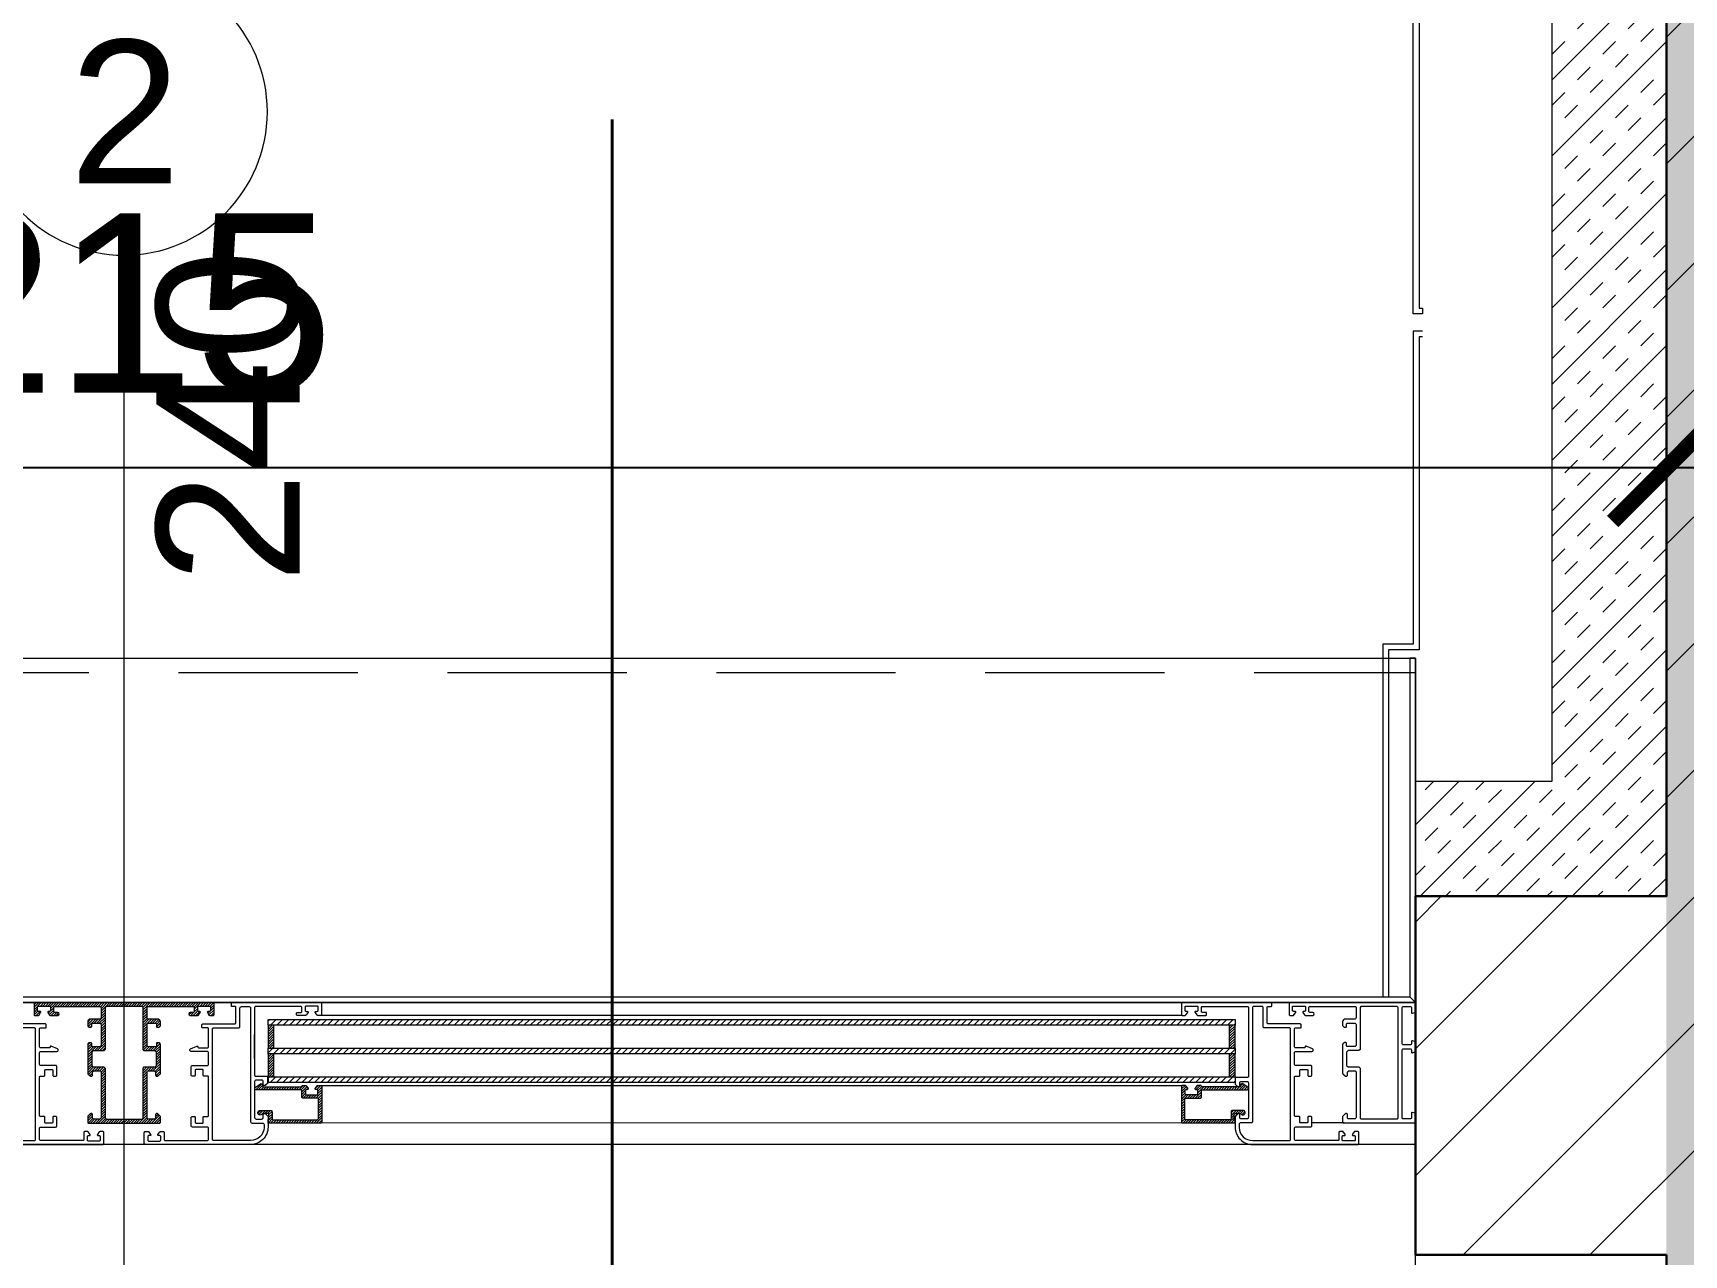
# Model space of a CAD drawing. Header units: centimetres. Extents: x 99002 to 104403, y -55119 to -48358.
# Drawn here: x 100765.4 to 100880.6, y -50162.4 to -50077.2 of the extents above; entities that cross this region are included whole.
import ezdxf

# ---------------------------------------------------------------- set-up
doc = ezdxf.new("R2010")
doc.units = ezdxf.units.CM
doc.header["$LTSCALE"] = 50
doc.header["$MEASUREMENT"] = 0
doc.linetypes.add('CACHE', pattern=[0.375, 0.25, -0.125])
doc.linetypes.add('DASHED2', pattern=[9.525, 6.35, -3.175])
doc.layers.get('0').update_dxf_attribs({"color": 8})
doc.layers.add('COTE 50ème', color=1, linetype='Continuous')
doc.layers.add('TALUS', color=2, linetype='Continuous')
doc.layers.add('HORS GEL COTE', color=7, linetype='Continuous', lineweight=13, true_color=0x00661a)
for name, color, linetype, lineweight in [('ISOLATION', 252, 'Continuous', 0), ('MACONNERIE COUPE', 7, 'Continuous', 30), ('MACONNERIE HACHURE', 253, 'Continuous', 13), ('WD_Corner', 154, 'Continuous', 5), ('WINDOWS', 21, 'Continuous', 5)]:
    doc.layers.add(name, color=color, linetype=linetype, lineweight=lineweight)
doc.styles.add('GENERATED_STYLE_1', font='arial.ttf')
doc.styles.add('RS_TXT_50', font='arial.ttf', dxfattribs={"height": 12.5})
doc.dimstyles.new('RS_50CM_LINEAIRE', dxfattribs={"dimscale": 5, "dimtxt": 12.5, "dimasz": 1.5, "dimexe": 1, "dimexo": 2.5, "dimgap": 1, "dimtad": 1, "dimdec": 1, "dimrnd": 0.5, "dimdsep": 46, "dimtxsty": 'RS_TXT_50', "dimblk1": 'ARCHTICK', "dimblk2": 'ARCHTICK', "dimsah": 1, "dimcen": 2.5, "dimdle": 1, "dimclrt": 4, "dimadec": 0, "dimazin": 2, "dimtfac": 1, "dimtdec": 1, "dimtix": 1, "dimtmove": 2, "dimatfit": 3, "dimfxl": 1, "dimtolj": 1, "dimtzin": 0, "dimarcsym": 0})
pattern_1 = [(135, (-46708.70849, -43852.52553), (-0.08838834765, -0.08838834765), [])]

# ---------------------------------------------------------------- blocks, each defined once
blk = doc.blocks.new('DRITARE POS 2')
at = {"layer": 'WINDOWS'}
h = blk.add_hatch(dxfattribs=at)
h.set_pattern_fill('ANSI31', color=140, scale=2.5, angle=450)
h.set_pattern_definition([(135, (-46708.9128, -43852.52553), (-0.2209708691, -0.2209708691), [])])
h.paths.add_polyline_path([(-8.71, -80.01), (-8.71, -12.58), (-8.31, -12.58), (-8.31, -80.01)])
h.paths.add_polyline_path([(-6.71, -80.01), (-6.71, -12.58), (-6.31, -12.58), (-6.31, -80.01)])
h.paths.add_polyline_path([(-4.71, -80.02), (-4.71, -12.58), (-4.31, -12.58), (-4.31, -80.02)])
at = {"layer": 'WINDOWS', "transparency": 33554559}
h = blk.add_hatch(dxfattribs=at)
h.set_pattern_fill('ANSI31', color=140, angle=450)
h.set_pattern_definition([(135, (-46708.90849, -43835.52553), (-0.08838834765, -0.08838834765), [])])
h.paths.add_polyline_path([(-6.71, -12.58), (-8.31, -12.58), (-8.31, -12.98), (-6.71, -12.98)])
h.paths.add_polyline_path([(-4.71, -12.58), (-6.31, -12.58), (-6.31, -12.98), (-4.71, -12.98)])
h.paths.add_polyline_path([(-6.71, -79.61), (-8.31, -79.61), (-8.31, -80.01), (-6.71, -80.01)])
h.paths.add_polyline_path([(-4.71, -79.61), (-6.31, -79.61), (-6.31, -80.01), (-4.71, -80.01)])
h = blk.add_hatch(dxfattribs=at)
h.set_pattern_fill('ANSI31', color=256, angle=450)
h.set_pattern_definition([(135, (-46708.71279, -43842.46996), (-0.08838834765, -0.08838834765), [])])
h.paths.add_polyline_path([(-1.74, -12.58), (-1.74, -12.64), (-2.09, -12.64, -0.414214), (-2.15, -12.58), (-2.15, -12.21, -0.247394), (-2.13, -12.16, 1.657435), (-2.37, -12.03), (-2.37, -12.77, 0.414214), (-2.28, -12.86), (-1.81, -12.86, -0.414214), (-1.72, -12.95), (-1.72, -16, -0.414214), (-1.81, -16.09), (-3.16, -16.09, -0.414214), (-3.22, -16.03), (-3.22, -15.03, 0.414214), (-3.31, -14.93), (-3.76, -14.93, -0.414214), (-3.82, -14.88), (-3.82, -11.74, 0.737396), (-3.99, -11.69), (-4.23, -12.04, 0.603122), (-4.15, -12.19), (-4.08, -12.19, -0.414214), (-4.02, -12.25), (-4.02, -14.93), (-4.06, -14.93, 0.414214), (-4.12, -14.99), (-4.12, -15.19, 0.250765), (-4.09, -15.24), (-3.92, -15.37, 0.599022), (-3.84, -15.33), (-3.84, -15.25, -0.414214), (-3.78, -15.19), (-3.52, -15.19, -0.414214), (-3.46, -15.25), (-3.46, -16, -0.414214), (-3.52, -16.05), (-3.78, -16.05, -0.414214), (-3.84, -16), (-3.84, -15.92, 0.599022), (-3.92, -15.88), (-4.09, -16.01, 0.250765), (-4.12, -16.05), (-4.12, -16.26, 0.414214), (-4.06, -16.31), (-1.55, -16.31, 0.414214), (-1.5, -16.26), (-1.5, -12.64), (-1.5, -12.58)])
h = blk.add_hatch(dxfattribs=at)
h.set_pattern_fill('ANSI31', color=256, angle=450)
h.set_pattern_definition(pattern_1)
h.paths.add_polyline_path([(-1.49, -76.33, 0.414214), (-1.55, -76.27), (-4.06, -76.27, 0.414214), (-4.11, -76.33), (-4.11, -76.54, 0.250765), (-4.09, -76.58), (-3.92, -76.71, 0.599022), (-3.83, -76.67), (-3.83, -76.59, -0.414214), (-3.78, -76.54), (-3.51, -76.54, -0.414214), (-3.46, -76.59), (-3.46, -77.34, -0.414214), (-3.51, -77.39), (-3.78, -77.39, -0.414214), (-3.83, -77.34), (-3.83, -77.26, 0.599022), (-3.92, -77.22), (-4.09, -77.35, 0.250765), (-4.11, -77.39), (-4.11, -77.6, 0.414214), (-4.06, -77.66), (-4.02, -77.66), (-4.02, -80.34, -0.414214), (-4.07, -80.4), (-4.15, -80.4, 0.603122), (-4.23, -80.55), (-3.98, -80.9, 0.737396), (-3.81, -80.85), (-3.81, -77.71, -0.414214), (-3.76, -77.66), (-3.31, -77.66, 0.414214), (-3.22, -77.56), (-3.22, -76.55, -0.414214), (-3.16, -76.5), (-1.81, -76.5, -0.414214), (-1.72, -76.59), (-1.72, -79.63, -0.414214), (-1.81, -79.73), (-2.28, -79.73, 0.414214), (-2.37, -79.82), (-2.37, -80.56, 1.657435), (-2.12, -80.43, -0.247394), (-2.15, -80.38), (-2.15, -80.01, -0.414214), (-2.09, -79.95), (-1.74, -79.95), (-1.74, -80.01), (-1.49, -80.01), (-1.49, -79.95)])
at = {"layer": 'WINDOWS'}
h = blk.add_hatch(dxfattribs=at)
h.set_pattern_fill('ANSI31', color=256, angle=450)
h.set_pattern_definition(pattern_1)
h.paths.add_polyline_path([(-9.61, -85.22, -0.414214), (-9.56, -85.16), (-9.26, -85.16, -0.414214), (-9.2, -85.22), (-9.2, -85.44, 1), (-9, -85.44), (-9, -84.9, 0.250765), (-9.02, -84.86), (-9.19, -84.74, 0.599022), (-9.28, -84.79), (-9.28, -84.87, -0.414214), (-9.33, -84.92), (-9.59, -84.92, -0.414214), (-9.65, -84.87), (-9.65, -84.08, -0.414214), (-9.59, -84.03), (-9.33, -84.03, -0.414214), (-9.28, -84.08), (-9.28, -84.19, 0.599022), (-9.19, -84.24), (-9.02, -84.13, 0.250765), (-9, -84.08), (-9, -83.84, 0.414214), (-9.05, -83.78), (-9.84, -83.78, 0.414214), (-9.89, -83.84), (-9.89, -90.06), (-9.89, -96.27, 0.414214), (-9.84, -96.33), (-9.05, -96.33, 0.414214), (-9, -96.27), (-9, -96.03, 0.250765), (-9.02, -95.98), (-9.19, -95.87, 0.599022), (-9.28, -95.92), (-9.28, -96.03, -0.414214), (-9.33, -96.08), (-9.59, -96.08, -0.414214), (-9.65, -96.03), (-9.65, -95.24, -0.414214), (-9.59, -95.19), (-9.33, -95.19, -0.414214), (-9.28, -95.24), (-9.28, -95.32, 0.599022), (-9.19, -95.37), (-9.02, -95.25, 0.250765), (-9, -95.21), (-9, -94.68, 1), (-9.2, -94.68), (-9.2, -94.89, -0.414214), (-9.26, -94.95), (-9.56, -94.95, -0.414214), (-9.61, -94.89), (-9.61, -91.72, -0.414214), (-9.56, -91.66), (-8.83, -91.66, -0.414214), (-8.74, -91.75), (-8.74, -92.41, 0.414214), (-8.55, -92.59), (-8.29, -92.59, 0.198912), (-8.25, -92.58), (-8.19, -92.52, 0.198912), (-8.18, -92.48), (-8.18, -92.37, 0.414214), (-8.23, -92.31), (-8.4, -92.31, -0.414214), (-8.46, -92.26), (-8.46, -91.75, -0.414214), (-8.36, -91.66), (-6.91, -91.66, -0.414214), (-6.81, -91.75), (-6.81, -92.26, -0.414214), (-6.87, -92.31), (-7.04, -92.31, 0.414214), (-7.09, -92.37), (-7.09, -92.48, 0.198912), (-7.08, -92.52), (-7.02, -92.58, 0.198912), (-6.98, -92.59), (-4.97, -92.59, 0.198912), (-4.93, -92.58), (-4.78, -92.42, 0.198912), (-4.76, -92.38), (-4.76, -92.31, 0.414214), (-4.82, -92.26), (-5, -92.26, -0.340481), (-5.13, -92.16), (-5.13, -91.75, -0.414214), (-5.04, -91.66), (-1.87, -91.66, -0.414214), (-1.77, -91.75), (-1.77, -92.16, -0.414214), (-1.87, -92.26), (-2.09, -92.26, 0.414214), (-2.15, -92.31), (-2.15, -92.38, 0.198912), (-2.13, -92.42), (-1.98, -92.58, 0.198912), (-1.94, -92.59), (-1.55, -92.59, 0.414214), (-1.49, -92.54), (-1.49, -90.06), (-1.49, -87.57, 0.414214), (-1.55, -87.52), (-1.94, -87.52, 0.198912), (-1.98, -87.53), (-2.13, -87.69, 0.198912), (-2.15, -87.73), (-2.15, -87.8, 0.414214), (-2.09, -87.85), (-1.87, -87.85, -0.414214), (-1.77, -87.95), (-1.77, -88.36, -0.414214), (-1.87, -88.45), (-5.04, -88.45, -0.414214), (-5.13, -88.36), (-5.13, -87.95, -0.340481), (-5, -87.85), (-4.82, -87.85, 0.414214), (-4.76, -87.8), (-4.76, -87.73, 0.198912), (-4.78, -87.69), (-4.93, -87.53, 0.198912), (-4.97, -87.52), (-6.98, -87.52, 0.198912), (-7.02, -87.53), (-7.08, -87.59, 0.198912), (-7.09, -87.63), (-7.09, -87.74, 0.414214), (-7.04, -87.8), (-6.87, -87.8, -0.414214), (-6.81, -87.85), (-6.81, -88.36, -0.414214), (-6.91, -88.45), (-8.36, -88.45, -0.414214), (-8.46, -88.36), (-8.46, -87.85, -0.414214), (-8.4, -87.8), (-8.23, -87.8, 0.414214), (-8.18, -87.74), (-8.18, -87.63, 0.198912), (-8.19, -87.59), (-8.25, -87.53, 0.198912), (-8.29, -87.52), (-8.55, -87.52, 0.414214), (-8.74, -87.7), (-8.74, -88.36, -0.414214), (-8.83, -88.45), (-9.56, -88.45, -0.414214), (-9.61, -88.39)])
h.paths.add_polyline_path([(-9.56, -88.73), (-6.63, -88.73), (-6.53, -88.64), (-6.53, -87.89), (-6.44, -87.8), (-5.51, -87.8), (-5.41, -87.89), (-5.41, -88.64), (-5.32, -88.73), (-1.83, -88.73), (-1.77, -88.79), (-1.77, -90.06), (-1.77, -91.32), (-1.83, -91.38), (-5.32, -91.38), (-5.41, -91.47), (-5.41, -92.22), (-5.51, -92.31), (-6.44, -92.31), (-6.53, -92.22), (-6.53, -91.47), (-6.63, -91.38), (-9.56, -91.38), (-9.61, -91.32), (-9.61, -90.06), (-9.61, -88.79)], flags=16)
at = {"layer": 'WINDOWS', "color": 165, "linetype": 'CACHE'}
blk.add_line((-32.9, -180), (-32.9, 0), dxfattribs=at)
at = {"layer": 'WINDOWS'}
for p, q in [((-1.5, -4.97), (-1.5, -7.22)), ((-9.9, -8.75), (-9.9, -10.08)), ((-0.01, -11.48), (0, -81.19)), ((-9.89, -16.28), (-9.89, -76.34)), ((-9, -16.26), (-9, -76.34)), ((-4.11, -76.33), (-4.12, -16.26)), ((-1.5, -16.26), (-1.49, -76.33)), ((-5.98, -80.95), (-7.66, -80.95))]:
    blk.add_line(p, q, dxfattribs=at)
at = {"layer": 'WINDOWS', "color": 165}
blk.add_line((-61.99, -90.06), (34.01, -90.06), dxfattribs=at)
for points in [[(-9.9, 0), (-9.9, -180), (-33.9, -180), (-33.9, 0)], [(-9.9, 0), (-33.9, 0), (-33.9, -0.4), (-10.3, -0.4)], [(-10.3, -179.6), (-10.3, -0.4), (-9.9, 0), (-9.9, -180)], [(0, 0), (0, -180), (10, -180), (10, 0)]]:
    blk.add_lwpolyline(points, close=True, dxfattribs=at)
at = {"layer": 'WINDOWS'}
for points in [[(-7.08, -5), (-7.02, -5.06, 0.198912), (-6.98, -5.08), (-4.97, -5.08, 0.198912), (-4.93, -5.06), (-4.78, -4.91, 0.198912), (-4.76, -4.87), (-4.76, -4.8, 0.414214), (-4.82, -4.74), (-5.01, -4.74, -0.340481), (-5.14, -4.65), (-5.14, -4.24, -0.414214), (-5.04, -4.14), (-1.87, -4.14, -0.414214), (-1.78, -4.24), (-1.78, -4.65, -0.414214), (-1.87, -4.74), (-2.09, -4.74, 0.414214), (-2.15, -4.8), (-2.15, -4.87, 0.198912), (-2.13, -4.91), (-1.98, -5.06, 0.198912), (-1.94, -5.08), (-1.55, -5.08, 0.414214), (-1.5, -5.02), (-1.5, -0.06, 0.414214), (-1.55, 0), (-2.13, 0, 0.322823), (-2.19, -0.04), (-2.24, -0.21, 0.511918), (-2.19, -0.28), (-1.87, -0.28, -0.414214), (-1.78, -0.37), (-1.78, -0.84, -0.414214), (-1.87, -0.93), (-6.57, -0.93, -0.414214), (-6.67, -0.84), (-6.67, -0.37, -0.414214), (-6.57, -0.28), (-6.44, -0.28, 0.511918), (-6.39, -0.21), (-6.45, -0.04, 0.322823), (-6.5, 0), (-7.12, 0, 0.322823), (-7.17, -0.04), (-7.23, -0.21, 0.511918), (-7.17, -0.28), (-7.04, -0.28, -0.414214), (-6.95, -0.37), (-6.95, -0.84, -0.414214), (-7.04, -0.93), (-9.52, -0.93, -0.414214), (-9.62, -0.84), (-9.62, -0.37, -0.414214), (-9.52, -0.28), (-9.21, -0.28, 0.511918), (-9.15, -0.21), (-9.21, -0.04, 0.322823), (-9.26, 0), (-9.84, 0, 0.414214), (-9.9, -0.06), (-9.9, -8.75, 0.414214), (-9.84, -8.81), (-9.06, -8.81, 0.414214), (-9, -8.75), (-9, -8.51, 0.250765), (-9.03, -8.47), (-9.19, -8.35, 0.599022), (-9.28, -8.4), (-9.28, -8.51, -0.414214), (-9.34, -8.57), (-9.6, -8.57, -0.414214), (-9.65, -8.51), (-9.65, -7.73, -0.414214), (-9.6, -7.67), (-9.34, -7.67, -0.414214), (-9.28, -7.73), (-9.28, -7.8, 0.599022), (-9.19, -7.85), (-9.03, -7.74, 0.250765), (-9, -7.69), (-9, -7.16, 1), (-9.21, -7.16), (-9.21, -7.37, -0.414214), (-9.26, -7.43), (-9.56, -7.43, -0.414214), (-9.62, -7.37), (-9.62, -4.2, -0.414214), (-9.56, -4.14), (-8.83, -4.14, -0.414214), (-8.74, -4.24), (-8.74, -4.89, 0.414214), (-8.55, -5.08), (-8.3, -5.08, 0.198912), (-8.26, -5.06), (-8.2, -5, 0.198912), (-8.18, -4.96), (-8.18, -4.85, 0.414214), (-8.24, -4.8), (-8.4, -4.8, -0.414214), (-8.46, -4.74), (-8.46, -4.24, -0.414214), (-8.37, -4.14), (-6.91, -4.14, -0.414214), (-6.82, -4.24), (-6.82, -4.74, -0.414214), (-6.87, -4.8), (-7.04, -4.8, 0.414214), (-7.1, -4.85), (-7.1, -4.96, 0.198912)], [(0, -4.01, 0.414214), (-0.06, -3.96), (-0.84, -3.96, 0.414214), (-0.9, -4.01), (-0.9, -4.22, 0.250765), (-0.88, -4.27), (-0.71, -4.4, 0.599022), (-0.62, -4.35), (-0.62, -4.26, -0.414214), (-0.56, -4.2), (-0.3, -4.2, -0.414214), (-0.25, -4.26), (-0.25, -5.04, -0.414214), (-0.3, -5.1), (-0.56, -5.1, -0.414214), (-0.62, -5.04), (-0.62, -4.95, 0.599022), (-0.71, -4.9), (-0.88, -5.03, 0.250765), (-0.9, -5.08), (-0.9, -5.28, 0.414214), (-0.84, -5.34), (-0.34, -5.34, -0.414214), (-0.28, -5.39), (-0.28, -8.34, -0.414214), (-0.38, -8.44), (-1.12, -8.44, -0.414214), (-1.22, -8.34), (-1.22, -7.32, 0.414214), (-1.31, -7.22), (-1.87, -7.22, 0.414214), (-1.96, -7.32), (-1.96, -7.45, 0.414214), (-1.91, -7.5), (-1.55, -7.5, -0.414214), (-1.5, -7.56), (-1.5, -8.01, -0.414214), (-1.55, -8.06), (-1.91, -8.06, 0.414214), (-1.96, -8.12), (-1.96, -8.38, -0.414214), (-2.02, -8.44), (-4.71, -8.44, -0.414214), (-4.76, -8.38), (-4.76, -8.12, 0.414214), (-4.82, -8.06), (-5.17, -8.06, -0.414214), (-5.23, -8.01), (-5.23, -7.56, -0.414214), (-5.17, -7.5), (-4.82, -7.5, 0.414214), (-4.76, -7.45), (-4.76, -7.32, 0.414214), (-4.86, -7.22), (-5.42, -7.22, 0.414214), (-5.51, -7.32), (-5.51, -8.34, -0.414214), (-5.6, -8.44), (-6.39, -8.44, -0.414214), (-6.48, -8.34), (-6.48, -7.22, 0.809546), (-6.66, -7.19), (-6.85, -7.61, 0.543142), (-6.8, -7.69, -0.414214), (-6.74, -7.75), (-6.74, -8.34, -0.414214), (-6.84, -8.44), (-8.07, -8.44, -0.414214), (-8.12, -8.38), (-8.12, -8.03, 0.414214), (-8.18, -7.97), (-8.35, -7.97, 0.414214), (-8.4, -8.03), (-8.4, -10.25, -0.414214), (-8.5, -10.34), (-9.56, -10.34, -0.414214), (-9.62, -10.29), (-9.62, -10.08, 0.414214), (-9.67, -10.02), (-9.84, -10.02, 0.414214), (-9.9, -10.08), (-9.9, -16.26, 0.414214), (-9.84, -16.31), (-9.06, -16.31, 0.414214), (-9, -16.26), (-9, -16.05, 0.250765), (-9.03, -16.01), (-9.19, -15.88, 0.599022), (-9.28, -15.92), (-9.28, -16.02, -0.414214), (-9.34, -16.07), (-9.6, -16.07, -0.414214), (-9.65, -16.02), (-9.65, -15.23, -0.414214), (-9.6, -15.18), (-9.34, -15.18, -0.414214), (-9.28, -15.23), (-9.28, -15.33, 0.599022), (-9.19, -15.37), (-9.03, -15.24, 0.250765), (-9, -15.19), (-9, -14.62, 0.414214), (-9.06, -14.56), (-9.15, -14.56, 0.414214), (-9.21, -14.62), (-9.21, -14.88, -0.414214), (-9.26, -14.93), (-9.56, -14.93, -0.414214), (-9.62, -14.88), (-9.62, -11.7, -0.414214), (-9.56, -11.65), (-4.73, -11.65, -0.414214), (-4.68, -11.7), (-4.68, -12.53, 0.414214), (-4.62, -12.58), (-4.23, -12.58, 0.198912), (-4.19, -12.56), (-4.04, -12.41, 0.198912), (-4.02, -12.37), (-4.02, -12.3, 0.414214), (-4.08, -12.25), (-4.3, -12.25, -0.414214), (-4.4, -12.15), (-4.4, -11.74, -0.414214), (-4.3, -11.65), (-1.87, -11.65, -0.414214), (-1.78, -11.74), (-1.78, -12.15, -0.414214), (-1.87, -12.25), (-2.09, -12.25, 0.414214), (-2.15, -12.3), (-2.15, -12.37, 0.198912), (-2.13, -12.41), (-1.98, -12.56, 0.198912), (-1.94, -12.58), (-1.22, -12.58, 0.414214), (0, -11.37)], [(-1.5, -12.21, 0.414214), (-1.4, -12.3), (-1.18, -12.3), (-1.18, -12.3, 0.414214), (-0.28, -11.37), (-0.28, -8.77, 0.414214), (-0.34, -8.72), (-8.07, -8.72, 0.414214), (-8.12, -8.77), (-8.12, -10.53, -0.414214), (-8.22, -10.62), (-9.52, -10.62, 0.414214), (-9.62, -10.71), (-9.62, -11.27, 0.414214), (-9.52, -11.37), (-1.59, -11.37, -0.414214), (-1.5, -11.46)], [(-1.74, -12.64), (-2.09, -12.64, -0.414214), (-2.15, -12.58), (-2.15, -12.21, -0.247394), (-2.13, -12.16, 1.657435), (-2.37, -12.03), (-2.37, -12.77, 0.414214), (-2.28, -12.86), (-1.81, -12.86, -0.414214), (-1.72, -12.95), (-1.72, -16, -0.414214), (-1.81, -16.09), (-3.16, -16.09, -0.414214), (-3.22, -16.03), (-3.22, -15.03, 0.414214), (-3.31, -14.93), (-3.76, -14.93, -0.414214), (-3.82, -14.88), (-3.82, -11.74, 0.737396), (-3.99, -11.69), (-4.23, -12.04, 0.603122), (-4.15, -12.19), (-4.08, -12.19, -0.414214), (-4.02, -12.25), (-4.02, -14.93), (-4.06, -14.93, 0.414214), (-4.12, -14.99), (-4.12, -15.19, 0.250765), (-4.09, -15.24), (-3.92, -15.37, 0.599022), (-3.84, -15.33), (-3.84, -15.25, -0.414214), (-3.78, -15.19), (-3.52, -15.19, -0.414214), (-3.46, -15.25), (-3.46, -16, -0.414214), (-3.52, -16.05), (-3.78, -16.05, -0.414214), (-3.84, -16), (-3.84, -15.92, 0.599022), (-3.92, -15.88), (-4.09, -16.01, 0.250765), (-4.12, -16.05), (-4.12, -16.26, 0.414214), (-4.06, -16.31), (-1.55, -16.31, 0.414214), (-1.5, -16.26), (-1.5, -12.64), (-1.5, -12.58), (-1.74, -12.58)], [(0, -88.58, -0.414214), (-0.06, -88.64), (-0.84, -88.64, -0.414214), (-0.9, -88.58), (-0.9, -88.38, -0.250765), (-0.87, -88.33), (-0.7, -88.2, -0.599022), (-0.62, -88.24), (-0.62, -88.34, 0.414214), (-0.56, -88.39), (-0.3, -88.39, 0.414214), (-0.24, -88.34), (-0.24, -87.55, 0.414214), (-0.3, -87.5), (-0.56, -87.5, 0.414214), (-0.62, -87.55), (-0.62, -87.65, -0.599022), (-0.7, -87.69), (-0.87, -87.56, -0.250765), (-0.9, -87.52), (-0.9, -87.31, -0.414214), (-0.84, -87.26), (-0.34, -87.26, 0.414214), (-0.28, -87.2), (-0.28, -84.25, 0.414214), (-0.37, -84.16), (-1.12, -84.16, 0.414214), (-1.21, -84.25), (-1.21, -85.28, -0.414214), (-1.31, -85.37), (-1.87, -85.37, -0.414214), (-1.96, -85.28), (-1.96, -85.15, -0.414214), (-1.9, -85.09), (-1.55, -85.09, 0.414214), (-1.49, -85.03), (-1.49, -84.59, 0.414214), (-1.55, -84.53), (-1.9, -84.53, -0.414214), (-1.96, -84.47), (-1.96, -84.21, 0.414214), (-2.02, -84.16), (-4.7, -84.16, 0.414214), (-4.76, -84.21), (-4.76, -84.47, -0.414214), (-4.82, -84.53), (-5.17, -84.53, 0.414214), (-5.23, -84.59), (-5.23, -85.03, 0.414214), (-5.17, -85.09), (-4.82, -85.09, -0.414214), (-4.76, -85.15), (-4.76, -85.28, -0.414214), (-4.85, -85.37), (-5.41, -85.37, -0.414214), (-5.51, -85.28), (-5.51, -84.25, 0.414214), (-5.6, -84.16), (-6.38, -84.16, 0.414214), (-6.48, -84.25), (-6.48, -85.37, -0.809546), (-6.66, -85.41), (-6.85, -84.98, -0.543142), (-6.79, -84.9, 0.414214), (-6.74, -84.85), (-6.74, -84.25, 0.414214), (-6.83, -84.16), (-8.06, -84.16, 0.414214), (-8.12, -84.21), (-8.12, -84.57, -0.414214), (-8.18, -84.62), (-8.34, -84.62, -0.414214), (-8.4, -84.57), (-8.4, -82.35, 0.414214), (-8.49, -82.25), (-9.56, -82.25, 0.414214), (-9.61, -82.31), (-9.61, -82.51, -0.414214), (-9.67, -82.57), (-9.84, -82.57, -0.414214), (-9.89, -82.51), (-9.89, -76.34, -0.414214), (-9.84, -76.28), (-9.05, -76.28, -0.414214), (-9, -76.34), (-9, -76.54, -0.250765), (-9.02, -76.59), (-9.19, -76.72, -0.599022), (-9.28, -76.67), (-9.28, -76.58, 0.414214), (-9.33, -76.52), (-9.59, -76.52, 0.414214), (-9.65, -76.58), (-9.65, -77.36, 0.414214), (-9.59, -77.42), (-9.33, -77.42, 0.414214), (-9.28, -77.36), (-9.28, -77.27, -0.599022), (-9.19, -77.22), (-9.02, -77.35, -0.250765), (-9, -77.4), (-9, -77.98, -0.414214), (-9.05, -78.03), (-9.15, -78.03, -0.414214), (-9.2, -77.98), (-9.2, -77.72, 0.414214), (-9.26, -77.66), (-9.56, -77.66, 0.414214), (-9.61, -77.72), (-9.61, -80.89, 0.414214), (-9.56, -80.95), (-4.82, -80.95, 0.414214), (-4.76, -80.89), (-4.76, -80.07, -0.414214), (-4.71, -80.01), (-4.32, -80.01, -0.198912), (-4.28, -80.03), (-4.13, -80.18, -0.198912), (-4.11, -80.22), (-4.11, -80.29, -0.414214), (-4.17, -80.35), (-4.39, -80.35, 0.414214), (-4.48, -80.44), (-4.48, -80.85, 0.414214), (-4.39, -80.95), (-1.87, -80.95, 0.414214), (-1.77, -80.85), (-1.77, -80.44, 0.414214), (-1.87, -80.35), (-2.09, -80.35, -0.414214), (-2.15, -80.29), (-2.15, -80.22, -0.198912), (-2.13, -80.18), (-1.98, -80.03, -0.198912), (-1.94, -80.01), (-1.21, -80.01, -0.414214), (0, -81.23)], [(-1.74, -79.95), (-2.09, -79.95, 0.414214), (-2.15, -80.01), (-2.15, -80.38, 0.247394), (-2.12, -80.43, -1.657435), (-2.37, -80.56), (-2.37, -79.82, -0.414214), (-2.28, -79.73), (-1.81, -79.73, 0.414214), (-1.72, -79.63), (-1.72, -76.59, 0.414214), (-1.81, -76.5), (-3.16, -76.5, 0.414214), (-3.22, -76.55), (-3.22, -77.56, -0.414214), (-3.31, -77.66), (-3.76, -77.66, 0.414214), (-3.81, -77.71), (-3.81, -80.85, -0.737396), (-3.98, -80.9), (-4.23, -80.55, -0.603122), (-4.15, -80.4), (-4.07, -80.4, 0.414214), (-4.02, -80.34), (-4.02, -77.66), (-4.06, -77.66, -0.414214), (-4.11, -77.6), (-4.11, -77.39, -0.250765), (-4.09, -77.35), (-3.92, -77.22, -0.599022), (-3.83, -77.26), (-3.83, -77.34, 0.414214), (-3.78, -77.39), (-3.51, -77.39, 0.414214), (-3.46, -77.34), (-3.46, -76.59, 0.414214), (-3.51, -76.54), (-3.78, -76.54, 0.414214), (-3.83, -76.59), (-3.83, -76.67, -0.599022), (-3.92, -76.71), (-4.09, -76.58, -0.250765), (-4.11, -76.54), (-4.11, -76.33, -0.414214), (-4.06, -76.27), (-1.55, -76.27, -0.414214), (-1.49, -76.33), (-1.49, -79.95), (-1.49, -80.01), (-1.74, -80.01)], [(-1.49, -80.39, -0.414214), (-1.4, -80.29), (-1.18, -80.29), (-1.18, -80.29, -0.414214), (-0.28, -81.23), (-0.28, -83.82, -0.414214), (-0.34, -83.88), (-8.06, -83.88, -0.414214), (-8.12, -83.82), (-8.12, -82.07, 0.414214), (-8.21, -81.97), (-9.52, -81.97, -0.414214), (-9.61, -81.88), (-9.61, -81.32, -0.414214), (-9.52, -81.23), (-1.59, -81.23, 0.414214), (-1.49, -81.13)], [(-1.49, -90.06), (-1.49, -87.57, 0.414214), (-1.55, -87.52), (-1.94, -87.52, 0.198912), (-1.98, -87.53), (-2.13, -87.69, 0.198912), (-2.15, -87.73), (-2.15, -87.8, 0.414214), (-2.09, -87.85), (-1.87, -87.85, -0.414214), (-1.77, -87.95), (-1.77, -88.36, -0.414214), (-1.87, -88.45), (-5.04, -88.45, -0.414214), (-5.13, -88.36), (-5.13, -87.95, -0.340481), (-5, -87.85), (-4.82, -87.85, 0.414214), (-4.76, -87.8), (-4.76, -87.73, 0.198912), (-4.78, -87.69), (-4.93, -87.53, 0.198912), (-4.97, -87.52), (-6.98, -87.52, 0.198912), (-7.02, -87.53), (-7.08, -87.59, 0.198912), (-7.09, -87.63), (-7.09, -87.74, 0.414214), (-7.04, -87.8), (-6.87, -87.8, -0.414214), (-6.81, -87.85), (-6.81, -88.36, -0.414214), (-6.91, -88.45), (-8.36, -88.45, -0.414214), (-8.46, -88.36), (-8.46, -87.85, -0.414214), (-8.4, -87.8), (-8.23, -87.8, 0.414214), (-8.18, -87.74), (-8.18, -87.63, 0.198912), (-8.19, -87.59), (-8.25, -87.53, 0.198912), (-8.29, -87.52), (-8.55, -87.52, 0.414214), (-8.74, -87.7), (-8.74, -88.36, -0.414214), (-8.83, -88.45), (-9.56, -88.45, -0.414214), (-9.61, -88.39), (-9.61, -85.22, -0.414214), (-9.56, -85.16), (-9.26, -85.16, -0.414214), (-9.2, -85.22), (-9.2, -85.44, 1), (-9, -85.44), (-9, -84.9, 0.250765), (-9.02, -84.86), (-9.19, -84.74, 0.599022), (-9.28, -84.79), (-9.28, -84.87, -0.414214), (-9.33, -84.92), (-9.59, -84.92, -0.414214), (-9.65, -84.87), (-9.65, -84.08, -0.414214), (-9.59, -84.03), (-9.33, -84.03, -0.414214), (-9.28, -84.08), (-9.28, -84.19, 0.599022), (-9.19, -84.24), (-9.02, -84.13, 0.250765), (-9, -84.08), (-9, -83.84, 0.414214), (-9.05, -83.78), (-9.84, -83.78, 0.414214), (-9.89, -83.84), (-9.89, -90.06), (-9.89, -96.27, 0.414214), (-9.84, -96.33), (-9.05, -96.33, 0.414214), (-9, -96.27), (-9, -96.03, 0.250765), (-9.02, -95.98), (-9.19, -95.87, 0.599022), (-9.28, -95.92), (-9.28, -96.03, -0.414214), (-9.33, -96.08), (-9.59, -96.08, -0.414214), (-9.65, -96.03), (-9.65, -95.24, -0.414214), (-9.59, -95.19), (-9.33, -95.19, -0.414214), (-9.28, -95.24), (-9.28, -95.32, 0.599022), (-9.19, -95.37), (-9.02, -95.25, 0.250765), (-9, -95.21), (-9, -94.68, 1), (-9.2, -94.68), (-9.2, -94.89, -0.414214), (-9.26, -94.95), (-9.56, -94.95, -0.414214), (-9.61, -94.89), (-9.61, -91.72, -0.414214), (-9.56, -91.66), (-8.83, -91.66, -0.414214), (-8.74, -91.75), (-8.74, -92.41, 0.414214), (-8.55, -92.59), (-8.29, -92.59, 0.198912), (-8.25, -92.58), (-8.19, -92.52, 0.198912), (-8.18, -92.48), (-8.18, -92.37, 0.414214), (-8.23, -92.31), (-8.4, -92.31, -0.414214), (-8.46, -92.26), (-8.46, -91.75, -0.414214), (-8.36, -91.66), (-6.91, -91.66, -0.414214), (-6.81, -91.75), (-6.81, -92.26, -0.414214), (-6.87, -92.31), (-7.04, -92.31, 0.414214), (-7.09, -92.37), (-7.09, -92.48, 0.198912), (-7.08, -92.52), (-7.02, -92.58, 0.198912), (-6.98, -92.59), (-4.97, -92.59, 0.198912), (-4.93, -92.58), (-4.78, -92.42, 0.198912), (-4.76, -92.38), (-4.76, -92.31, 0.414214), (-4.82, -92.26), (-5, -92.26, -0.340481), (-5.13, -92.16), (-5.13, -91.75, -0.414214), (-5.04, -91.66), (-1.87, -91.66, -0.414214), (-1.77, -91.75), (-1.77, -92.16, -0.414214), (-1.87, -92.26), (-2.09, -92.26, 0.414214), (-2.15, -92.31), (-2.15, -92.38, 0.198912), (-2.13, -92.42), (-1.98, -92.58, 0.198912), (-1.94, -92.59), (-1.55, -92.59, 0.414214), (-1.49, -92.54)], [(-1.49, -99.72, 0.414214), (-1.4, -99.82), (-1.18, -99.82), (-1.18, -99.82, 0.414214), (-0.28, -98.88), (-0.28, -96.29, 0.414214), (-0.34, -96.23), (-8.06, -96.23, 0.414214), (-8.12, -96.29), (-8.12, -98.04, -0.414214), (-8.21, -98.14), (-9.52, -98.14, 0.414214), (-9.61, -98.23), (-9.61, -98.79, 0.414214), (-9.52, -98.88), (-1.59, -98.88, -0.414214), (-1.49, -98.98)]]:
    blk.add_lwpolyline(points, format="xyb", close=True, dxfattribs=at)
for points in [[(-9.9, -180), (-9.9, 0), (0, 0), (0, -180)], [(-1.78, -1.27), (-1.83, -1.21), (-9.56, -1.21), (-9.62, -1.27), (-9.62, -3.81), (-9.56, -3.86), (-6.63, -3.86), (-6.54, -3.96), (-6.54, -4.7), (-6.44, -4.8), (-5.51, -4.8), (-5.42, -4.7), (-5.42, -3.96), (-5.32, -3.86), (-1.83, -3.86), (-1.78, -3.81)], [(-1.77, -90.06), (-1.77, -88.79), (-1.83, -88.73), (-5.32, -88.73), (-5.41, -88.64), (-5.41, -87.89), (-5.51, -87.8), (-6.44, -87.8), (-6.53, -87.89), (-6.53, -88.64), (-6.63, -88.73), (-9.56, -88.73), (-9.61, -88.79), (-9.61, -90.06), (-9.61, -91.32), (-9.56, -91.38), (-6.63, -91.38), (-6.53, -91.47), (-6.53, -92.22), (-6.44, -92.31), (-5.51, -92.31), (-5.41, -92.22), (-5.41, -91.47), (-5.32, -91.38), (-1.83, -91.38), (-1.77, -91.32)]]:
    blk.add_lwpolyline(points, close=True, dxfattribs=at)
at = {"layer": 'WINDOWS', "color": 140}
for points in [[(-8.71, -80.01), (-8.71, -12.58), (-8.31, -12.58), (-8.31, -80.01)], [(-6.71, -12.58), (-8.31, -12.58), (-8.31, -12.98), (-6.71, -12.98)], [(-6.71, -80.01), (-6.71, -12.58), (-6.31, -12.58), (-6.31, -80.01)], [(-4.71, -12.58), (-6.31, -12.58), (-6.31, -12.98), (-4.71, -12.98)], [(-4.71, -80.02), (-4.71, -12.58), (-4.31, -12.58), (-4.31, -80.02)], [(-6.71, -79.61), (-8.31, -79.61), (-8.31, -80.01), (-6.71, -80.01)], [(-4.71, -79.61), (-6.31, -79.61), (-6.31, -80.01), (-4.71, -80.01)]]:
    blk.add_lwpolyline(points, close=True, dxfattribs=at)
at = {"layer": 'WINDOWS', "color": 165}
blk.add_lwpolyline([(-71.99, -80.06, 1), (-71.99, -100.06, 1)], format="xyb", close=True, dxfattribs=at)
at = {"layer": 'WINDOWS'}
blk.add_lwpolyline([(0, -98.88), (0, -91.53, 0.414214), (-0.06, -91.47), (-0.84, -91.47, 0.414214), (-0.9, -91.53), (-0.9, -91.74, 0.250765), (-0.87, -91.78), (-0.7, -91.91, 0.599022), (-0.62, -91.87), (-0.62, -91.77, -0.414214), (-0.56, -91.72), (-0.3, -91.72, -0.414214), (-0.24, -91.77), (-0.24, -92.56, -0.414214), (-0.3, -92.61), (-0.56, -92.61, -0.414214), (-0.62, -92.56), (-0.62, -92.46, 0.599022), (-0.7, -92.42), (-0.87, -92.55, 0.250765), (-0.9, -92.59), (-0.9, -92.8, 0.414214), (-0.84, -92.86), (-0.34, -92.86, -0.414214), (-0.28, -92.91), (-0.28, -95.86, -0.414214), (-0.37, -95.95), (-1.12, -95.95, -0.414214), (-1.21, -95.86), (-1.21, -94.83, 0.414214), (-1.31, -94.74), (-1.87, -94.74, 0.414214), (-1.96, -94.83), (-1.96, -94.96, 0.414214), (-1.9, -95.02), (-1.55, -95.02, -0.414214), (-1.49, -95.08), (-1.49, -95.52, -0.414214), (-1.55, -95.58), (-1.9, -95.58, 0.414214), (-1.96, -95.64), (-1.96, -95.9, -0.414214), (-2.02, -95.95), (-4.7, -95.95, -0.414214), (-4.76, -95.9), (-4.76, -95.64, 0.414214), (-4.82, -95.58), (-5.17, -95.58, -0.414214), (-5.23, -95.52), (-5.23, -95.08, -0.414214), (-5.17, -95.02), (-4.82, -95.02, 0.414214), (-4.76, -94.96), (-4.76, -94.83, 0.414214), (-4.85, -94.74), (-5.41, -94.74, 0.414214), (-5.51, -94.83), (-5.51, -95.86, -0.414214), (-5.6, -95.95), (-6.38, -95.95, -0.414214), (-6.48, -95.86), (-6.48, -94.74, 0.809546), (-6.66, -94.7), (-6.85, -95.13, 0.543142), (-6.79, -95.21, -0.414214), (-6.74, -95.26), (-6.74, -95.86, -0.414214), (-6.83, -95.95), (-8.06, -95.95, -0.414214), (-8.12, -95.9), (-8.12, -95.54, 0.414214), (-8.18, -95.49), (-8.34, -95.49, 0.414214), (-8.4, -95.54), (-8.4, -97.76, -0.414214)], format="xyb", dxfattribs=at)
at = {"layer": 'WINDOWS', "color": 165, "char_height": 10, "attachment_point": 7, "style": 'GENERATED_STYLE_1'}
for s, insert, rotation in [('\\A1;\\pt0;240{\\H0.66x;\\S^  ;}', (-39.11, -74.88), 180), ('\\A1;\\pt0;2', (-66.99, -93.87), 90)]:
    blk.add_mtext(s, dxfattribs=dict(at, insert=insert, rotation=rotation))
blk = doc.blocks.new('_ArchTick')
at = {"color": 0, "linetype": 'ByBlock', "const_width": 0.15}
blk.add_lwpolyline([(-0.5, -0.5), (0.5, 0.5)], dxfattribs=at)
blk = doc.blocks.new('*D939')
at = {"layer": 'COTE 50ème', "color": 0, "lineweight": -2, "ltscale": 0.5, "transparency": 16777216}
for p, q in [((100664.34, -50117.42), (100664.34, -50102.48)), ((100879.34, -50117.42), (100879.34, -50102.48)), ((100659.34, -50107.48), (100884.34, -50107.48))]:
    blk.add_line(p, q, dxfattribs=at)
at = {"layer": 'Defpoints', "color": 0, "ltscale": 0.5, "transparency": 16777216}
for p in [(100879.34, -50107.48), (100664.34, -50129.92), (100879.34, -50129.92)]:
    blk.add_point(p, dxfattribs=at)
at = {"layer": 'COTE 50ème', "color": 0, "lineweight": -2, "ltscale": 0.5, "transparency": 16777216, "xscale": 7.5, "yscale": 7.5, "zscale": 7.5, "rotation": 180}
blk.add_blockref('_ArchTick', (100664.34, -50107.48), dxfattribs=at)
at = {"layer": 'COTE 50ème', "color": 0, "lineweight": -2, "ltscale": 0.5, "transparency": 16777216, "xscale": 7.5, "yscale": 7.5, "zscale": 7.5}
blk.add_blockref('_ArchTick', (100879.34, -50107.48), dxfattribs=at)
at = {"layer": 'COTE 50ème', "color": 4, "ltscale": 0.5, "transparency": 16777216, "insert": (100771.84, -50096.1), "char_height": 12.5, "attachment_point": 5, "style": 'RS_TXT_50'}
blk.add_mtext('\\A1;215', dxfattribs=at)
blk = doc.blocks.new('*D940')
at = {"layer": 'COTE 50ème', "color": 0, "lineweight": -2, "ltscale": 0.5, "transparency": 16777216}
for p, q in [((100879.34, -50117.42), (100879.34, -50102.48)), ((100909.34, -50117.42), (100909.34, -50102.48)), ((100874.34, -50107.48), (100914.34, -50107.48))]:
    blk.add_line(p, q, dxfattribs=at)
at = {"layer": 'Defpoints', "color": 0, "ltscale": 0.5, "transparency": 16777216}
for p in [(100909.34, -50107.48), (100879.34, -50129.92), (100909.34, -50129.92)]:
    blk.add_point(p, dxfattribs=at)
at = {"layer": 'COTE 50ème', "color": 0, "lineweight": -2, "ltscale": 0.5, "transparency": 16777216, "xscale": 7.5, "yscale": 7.5, "zscale": 7.5, "rotation": 180}
blk.add_blockref('_ArchTick', (100879.34, -50107.48), dxfattribs=at)
at = {"layer": 'COTE 50ème', "color": 0, "lineweight": -2, "ltscale": 0.5, "transparency": 16777216, "xscale": 7.5, "yscale": 7.5, "zscale": 7.5}
blk.add_blockref('_ArchTick', (100909.34, -50107.48), dxfattribs=at)
at = {"layer": 'COTE 50ème', "color": 4, "ltscale": 0.5, "transparency": 16777216, "insert": (100894.34, -50096.1), "char_height": 12.5, "attachment_point": 5, "style": 'RS_TXT_50'}
blk.add_mtext('\\A1;30', dxfattribs=at)

msp = doc.modelspace()

# ---------------------------------------------------------------- hatches: boundary and pattern name
at = {"layer": 'ISOLATION', "transparency": 33554687}
h = msp.add_hatch(dxfattribs=at)
h.set_pattern_fill('INSUL', color=256, scale=10, angle=225)
h.set_pattern_definition([(225, (100894.342, -51192.3623), (2.65165, -2.65165), []), (225, (100895.226, -51193.246), (2.65165, -2.65165), [1.25, -1.25]), (225, (100896.11, -51194.13), (2.65165, -2.65165), [1.25, -1.25])])
h.paths.add_polyline_path([(100909.34, -50137.36), (100926.73, -50137.36), (100926.73, -50129.36), (100917.34, -50129.36), (100917.34, -49964.36), (100871.34, -49964.36), (100871.34, -50129.36), (100861.84, -50129.36), (100861.84, -50137.36), (100879.34, -50137.36), (100879.34, -49972.36), (100909.34, -49972.36)])
at = {"layer": 'MACONNERIE HACHURE'}
h = msp.add_hatch(dxfattribs=at)
h.set_pattern_fill('ANSI31', color=256, scale=50, style=0)
h.set_pattern_definition([(45, (0, 5835.283), (-4.41941738, 4.41941738), [])])
h.paths.add_polyline_path([(101144.34, -51327.36), (101124.34, -51327.36), (101124.34, -51297.36), (101144.34, -51297.36)])
h.paths.add_polyline_path([(100644.34, -51327.36), (100664.34, -51327.36), (100664.34, -51297.36), (100644.34, -51297.36)])
h.paths.add_polyline_path([(101224.34, -50332.36), (101199.34, -50332.36), (101199.34, -50238.36), (101224.34, -50238.36)])
h.paths.add_polyline_path([(101224.34, -50357.36), (101199.34, -50357.36), (101199.34, -50513.36), (101147.34, -50513.36), (101147.34, -50535.36), (101159.34, -50535.36), (101159.34, -50525.36), (101284.34, -50525.36), (101284.34, -50513.36), (101224.34, -50513.36)])
h.paths.add_polyline_path([(100564.34, -50332.36), (100589.34, -50332.36), (100589.34, -50238.36), (100564.34, -50238.36)])
h.paths.add_polyline_path([(101329.34, -50332.36), (101499.34, -50332.36), (101499.34, -50357.36), (101329.34, -50357.36)])
h.paths.add_polyline_path([(101624.34, -49932.36), (101524.34, -49932.36), (101524.34, -49907.36), (101624.34, -49907.36)])
h.paths.add_polyline_path([(101284.34, -49932.36), (101344.34, -49932.36), (101344.34, -49907.36), (101259.34, -49907.36), (101259.34, -49972.36), (101224.34, -49972.36), (101224.34, -49997.36), (101284.34, -49997.36)])
h.paths.add_polyline_path([(101964.34, -50062.36), (101964.34, -49997.36), (101859.34, -49997.36), (101859.34, -49932.36), (101804.34, -49932.36), (101804.34, -49907.36), (101884.34, -49907.36), (101884.34, -49972.36), (101994.34, -49972.36), (101994.34, -50037.36), (102012.19, -50037.36), (102012.19, -50062.36)])
h.paths.add_polyline_path([(101994.34, -50332.36), (101969.34, -50332.36), (101969.34, -50299.36), (101994.34, -50299.36)])
h.paths.add_polyline_path([(100164.34, -49932.36), (100264.34, -49932.36), (100264.34, -49907.36), (100164.34, -49907.36)])
h.paths.add_polyline_path([(100504.34, -49932.36), (100444.34, -49932.36), (100444.34, -49907.36), (100529.34, -49907.36), (100529.34, -49972.36), (100564.34, -49972.36), (100564.34, -49997.36), (100504.34, -49997.36)])
h.paths.add_polyline_path([(99824.34, -50062.36), (99824.34, -49997.36), (99929.34, -49997.36), (99929.34, -49932.36), (99984.34, -49932.36), (99984.34, -49907.36), (99904.34, -49907.36), (99904.34, -49972.36), (99794.34, -49972.36), (99794.34, -50037.36), (99776.49, -50037.36), (99776.49, -50062.36)])
h.paths.add_polyline_path([(99794.34, -50332.36), (99819.34, -50332.36), (99819.34, -50299.36), (99794.34, -50299.36)])
h.paths.add_polyline_path([(100121.34, -50332.36), (100104.34, -50332.21), (100104.34, -50357.21), (100121.34, -50357.36)])
h.paths.add_polyline_path([(101667.34, -50332.36), (101684.34, -50332.21), (101684.34, -50357.21), (101667.34, -50357.36)])
h.paths.add_polyline_path([(101969.34, -50417.36), (101994.34, -50417.36), (101994.34, -50357.36), (101969.34, -50357.36)])
h.paths.add_polyline_path([(101499.34, -51305.36), (101509.34, -51305.36), (101509.34, -51317.36), (101469.34, -51317.36), (101469.34, -51305.36), (101479.34, -51305.36), (101479.34, -50987.36), (101309.34, -50987.36), (101309.34, -51305.36), (101387.35, -51305.36), (101387.35, -51317.36), (101289.34, -51317.36), (101289.34, -50957.36), (101859.34, -50957.36), (101859.34, -50912.36), (101884.34, -50912.36), (101884.34, -50962.36), (101994.34, -50962.36), (101994.34, -50982.36), (101884.34, -50982.36), (101884.34, -51032.36), (101859.34, -51032.36), (101859.34, -50987.36), (101499.34, -50987.36)])
h.paths.add_polyline_path([(100459.34, -50332.36), (100289.34, -50332.36), (100289.34, -50357.36), (100459.34, -50357.36)])
h.paths.add_polyline_path([(100164.34, -50363.36), (100164.34, -50358.36), (100216.34, -50358.36), (100216.34, -50357.36), (100221.34, -50357.36), (100221.34, -50363.36)])
h.paths.add_polyline_path([(100714.18, -51192.36), (100664.34, -51192.36), (100664.34, -51152.36), (100714.18, -51152.36)])
h.paths.add_polyline_path([(100874.34, -51192.36), (100834.34, -51192.36), (100834.34, -51152.36), (100874.34, -51152.36)])
h.paths.add_polyline_path([(100734.34, -51547.36), (100644.34, -51547.36), (100644.34, -51487.36), (100491.34, -51487.36), (100491.34, -51750.36), (100479.34, -51750.36), (100479.34, -51612.36), (100469.34, -51612.36), (100469.34, -51600.36), (100479.34, -51600.36), (100479.34, -51462.36), (100644.34, -51462.36), (100644.34, -51427.36), (100664.34, -51427.36), (100664.34, -51511.36), (100734.34, -51511.36), (100734.34, -51462.36), (100769.34, -51462.36), (100769.34, -51482.36), (100759.34, -51482.36), (100759.34, -51532.36), (100734.34, -51532.36), (100734.34, -51516.36), (100664.34, -51516.36), (100664.34, -51542.36), (100734.34, -51542.36)])
h.paths.add_polyline_path([(99929.34, -51940.47), (99904.34, -51940.47), (99904.34, -51987.36), (99929.34, -51987.36)])
h.paths.add_polyline_path([(100289.34, -51305.36), (100279.34, -51305.36), (100279.34, -51317.36), (100319.34, -51317.36), (100319.34, -51305.36), (100309.34, -51305.36), (100309.34, -50987.36), (100479.34, -50987.36), (100479.34, -51305.36), (100401.33, -51305.36), (100401.33, -51317.36), (100499.34, -51317.36), (100499.34, -50957.36), (99929.34, -50957.36), (99929.34, -50912.36), (99904.34, -50912.36), (99904.34, -50962.36), (99794.34, -50962.36), (99794.34, -50982.36), (99904.34, -50982.36), (99904.34, -51032.36), (99929.34, -51032.36), (99929.34, -50987.36), (100289.34, -50987.36)])
h.paths.add_polyline_path([(99819.34, -50417.36), (99794.34, -50417.36), (99794.34, -50357.36), (99819.34, -50357.36)])
h.paths.add_polyline_path([(100564.34, -50357.36), (100589.34, -50357.36), (100589.34, -50513.36), (100641.34, -50513.36), (100641.34, -50535.36), (100629.34, -50535.36), (100629.34, -50525.36), (100504.34, -50525.36), (100504.34, -50513.36), (100564.34, -50513.36)])
h.paths.add_polyline_path([(100589.34, -50162.36), (100589.34, -50142.36), (100639.34, -50142.36), (100639.34, -50022.36), (100664.34, -50022.36), (100664.34, -50137.36), (100681.84, -50137.36), (100681.84, -50162.36)])
h.paths.add_polyline_path([(99929.34, -51612.36), (99929.34, -51670.47), (99904.34, -51670.47), (99904.34, -51617.36), (99794.34, -51617.36), (99794.34, -51527.36), (99819.34, -51527.36), (99819.34, -51592.36), (100152.34, -51592.36), (100152.34, -51419.36), (100164.34, -51419.36), (100164.34, -51427.36), (100220.34, -51427.36), (100220.34, -51439.36), (100164.34, -51439.36), (100164.34, -51587.36), (100312.34, -51587.36), (100312.34, -51439.36), (100302.34, -51439.36), (100302.34, -51427.36), (100324.34, -51427.36), (100324.34, -51600.36), (100377.21, -51600.36), (100377.21, -51612.36)])
h.paths.add_polyline_path([(100164.34, -51285.36), (100164.34, -51305.36), (100187.34, -51305.36), (100187.34, -51317.36), (100164.34, -51317.36), (100164.34, -51327.36), (100152.34, -51327.36), (100152.34, -51297.36), (99929.34, -51297.36), (99929.34, -51285.36)])
h.paths.add_polyline_path([(100729.34, -50647.36), (100729.34, -50635.36), (100641.34, -50635.36), (100641.34, -50627.36), (100629.34, -50627.36), (100629.34, -50647.36)])
h.paths.add_polyline_path([(99819.34, -51297.36), (99794.34, -51297.36), (99794.34, -51347.36), (99819.34, -51347.36)])
h.paths.add_polyline_path([(99819.34, -50647.36), (99794.34, -50647.36), (99794.34, -50597.36), (99819.34, -50597.36)])
h.paths.add_polyline_path([(99929.34, -51247.36), (99904.34, -51247.36), (99904.34, -51192.47), (99929.34, -51192.47)], flags=17)
h.paths.add_polyline_path([(99929.34, -50697.36), (99904.34, -50697.36), (99904.34, -50752.25), (99929.34, -50752.25)])
h.paths.add_polyline_path([(101074.51, -51192.36), (101124.34, -51192.36), (101124.34, -51152.36), (101074.51, -51152.36)])
h.paths.add_polyline_path([(100914.34, -51192.36), (100954.34, -51192.36), (100954.34, -51152.36), (100914.34, -51152.36)])
h.paths.add_polyline_path([(100759.34, -52012.36), (100779.34, -52012.36), (100779.34, -52037.36), (100759.34, -52037.36)])
h.paths.add_polyline_path([(100444.34, -52012.36), (100444.34, -52037.36), (100624.34, -52037.36), (100624.34, -52012.36), (100491.34, -52012.36), (100491.34, -51842.36), (100479.34, -51842.36), (100479.34, -52012.36)])
h.paths.add_polyline_path([(101054.34, -51547.36), (101144.34, -51547.36), (101144.34, -51487.36), (101297.34, -51487.36), (101297.34, -51752.36), (101309.34, -51752.36), (101309.34, -51612.36), (101319.34, -51612.36), (101319.34, -51600.36), (101309.34, -51600.36), (101309.34, -51462.36), (101144.34, -51462.36), (101144.34, -51427.36), (101124.34, -51427.36), (101124.34, -51511.36), (101054.34, -51511.36), (101054.34, -51462.36), (100869.34, -51462.36), (100869.34, -51482.36), (101029.34, -51482.36), (101029.34, -51532.36), (101054.34, -51532.36), (101054.34, -51516.36), (101124.34, -51516.36), (101124.34, -51542.36), (101054.34, -51542.36)])
h.paths.add_polyline_path([(101859.34, -51940.47), (101884.34, -51940.47), (101884.34, -51987.36), (101859.34, -51987.36)])
h.paths.add_polyline_path([(100879.34, -50162.36), (100861.84, -50162.36), (100861.84, -50137.36), (100879.34, -50137.36), (100879.34, -49972.36), (100909.34, -49972.36), (100909.34, -50137.36), (100926.84, -50137.36), (100926.84, -50162.36), (100909.34, -50162.36), (100909.34, -50635.36), (100977.34, -50635.36), (100977.34, -50647.36), (100909.34, -50647.36), (100909.34, -50822.36), (100879.34, -50822.36), (100879.34, -50647.36), (100811.34, -50647.36), (100811.34, -50635.36), (100879.34, -50635.36)])
h.paths.add_polyline_path([(101199.34, -50162.36), (101199.34, -50142.36), (101149.34, -50142.36), (101149.34, -50022.36), (101124.34, -50022.36), (101124.34, -50137.36), (101106.84, -50137.36), (101106.84, -50162.36)])
h.paths.add_polyline_path([(99929.34, -52012.36), (99984.34, -52012.36), (99984.34, -52037.36), (99929.34, -52037.36)])
h.paths.add_polyline_path([(100164.34, -52012.36), (100164.34, -52037.36), (100264.34, -52037.36), (100264.34, -52012.36)])
h.paths.add_polyline_path([(100879.34, -52012.36), (101029.34, -52012.36), (101029.34, -52037.36), (100879.34, -52037.36)])
h.paths.add_polyline_path([(101164.34, -52012.36), (101297.34, -52012.36), (101297.34, -51842.36), (101309.34, -51842.36), (101309.34, -52012.36), (101859.34, -52012.36), (101859.34, -52037.36), (101164.34, -52037.36)])
h.paths.add_polyline_path([(101859.34, -51612.36), (101859.34, -51670.47), (101884.34, -51670.47), (101884.34, -51617.36), (101994.34, -51617.36), (101994.34, -51527.36), (101969.34, -51527.36), (101969.34, -51592.36), (101636.34, -51592.36), (101636.34, -51419.36), (101624.34, -51419.36), (101624.34, -51427.36), (101568.34, -51427.36), (101568.34, -51439.36), (101624.34, -51439.36), (101624.34, -51587.36), (101476.34, -51587.36), (101476.34, -51439.36), (101486.34, -51439.36), (101486.34, -51427.36), (101464.34, -51427.36), (101464.34, -51600.36), (101411.48, -51600.36), (101411.48, -51612.36)])
h.paths.add_polyline_path([(101624.34, -51285.36), (101624.34, -51305.36), (101601.34, -51305.36), (101601.34, -51317.36), (101624.34, -51317.36), (101624.34, -51327.36), (101636.34, -51327.36), (101636.34, -51297.36), (101859.34, -51297.36), (101859.34, -51285.36)])
h.paths.add_polyline_path([(101059.34, -50647.36), (101059.34, -50635.36), (101147.34, -50635.36), (101147.34, -50627.36), (101159.34, -50627.36), (101159.34, -50647.36)])
h.paths.add_polyline_path([(101969.34, -51297.36), (101994.34, -51297.36), (101994.34, -51347.36), (101969.34, -51347.36)])
h.paths.add_polyline_path([(101969.34, -50647.36), (101994.34, -50647.36), (101994.34, -50597.36), (101969.34, -50597.36)])
h.paths.add_polyline_path([(101859.34, -51247.36), (101884.34, -51247.36), (101884.34, -51192.47), (101859.34, -51192.47)], flags=17)
h.paths.add_polyline_path([(101859.34, -50697.36), (101884.34, -50697.36), (101884.34, -50752.25), (101859.34, -50752.25)])
at = {"layer": 'TALUS', "ltscale": 0.5, "true_color": 0xf8991e, "transparency": 33554610}
h = msp.add_hatch(color=30, dxfattribs=at)
h.dxf.hatch_style = 1
h.paths.add_polyline_path([(100879.34, -50822.36), (100909.34, -50822.36), (100909.34, -49972.36), (100879.34, -49972.36)])
h.paths.add_polyline_path([(99904.34, -50962.36), (99904.34, -50962.36), (99904.34, -50957.36), (99904.34, -50957.36)])
edge = h.paths.add_edge_path()
edge.add_line((100479.34, -50987.36), (100309.34, -50987.34))
edge.add_line((100309.34, -50987.34), (100309.34, -50987.36))
edge.add_line((100309.34, -50987.36), (100289.34, -50987.36))
edge.add_line((100289.34, -50987.36), (99929.34, -50987.36))
edge.add_line((99929.34, -50987.36), (99929.34, -50987.36))
edge.add_line((99929.34, -50987.36), (100479.24, -50987.36))
edge.add_line((100479.24, -50987.36), (100479.34, -51192.36))
edge.add_line((100479.34, -51192.36), (100479.45, -51192.36))
edge.add_arc((100477, -51193.36), 2.64, 22.2557, 27.5785)
edge.add_line((100479.34, -51192.14), (100479.34, -51153.36))
edge.add_line((100479.34, -51153.36), (100479.34, -51153.36))
edge.add_line((100479.34, -51153.36), (100479.34, -50987.36))
h.paths.add_polyline_path([(99844.34, -50982.36), (99844.34, -50962.36), (99794.34, -50962.36), (99794.34, -50982.36)])
h.paths.add_polyline_path([(99904.34, -50982.36), (99844.34, -50982.36), (99844.34, -50962.36), (99904.34, -50962.36), (99794.34, -50962.36), (99794.34, -50982.36), (99794.34, -50982.36), (99904.34, -50982.36), (99904.34, -50987.36), (99904.34, -50987.36)])

# ---------------------------------------------------------------- linework, layer by layer
at = {"layer": 'HORS GEL COTE', "linetype": 'DASHED2', "lineweight": 40, "ltscale": 0.5}
msp.add_line((100805.82, -49130.71), (100805.82, -54862.41), dxfattribs=at)
at = {"layer": 'ISOLATION', "lineweight": 5, "ltscale": 0.5}
msp.add_lwpolyline([(100909.34, -50137.36), (100926.73, -50137.36), (100926.73, -50129.36), (100917.34, -50129.36), (100917.34, -49964.36), (100871.34, -49964.36), (100871.34, -50129.36), (100861.84, -50129.36), (100861.84, -50137.36), (100879.34, -50137.36), (100879.34, -49972.36), (100909.34, -49972.36)], close=True, dxfattribs=at)
at = {"layer": 'MACONNERIE COUPE'}
msp.add_lwpolyline([(100879.34, -50162.36), (100861.84, -50162.36), (100861.84, -50137.36), (100879.34, -50137.36), (100879.34, -49972.36), (100909.34, -49972.36), (100909.34, -50137.36), (100926.84, -50137.36), (100926.84, -50162.36), (100909.34, -50162.36), (100909.34, -50635.36), (100977.34, -50635.36), (100977.34, -50647.36), (100909.34, -50647.36), (100909.34, -50822.36), (100879.34, -50822.36), (100879.34, -50647.36), (100811.34, -50647.36), (100811.34, -50635.36), (100879.34, -50635.36)], close=True, dxfattribs=at)
at = {"layer": 'WD_Corner', "lineweight": 5, "ltscale": 0.5}
msp.add_lwpolyline([(100862.34, -50096.36), (100862.34, -50096.76), (100861.69, -50096.76), (100861.69, -50002.96), (100862.34, -50002.96), (100862.34, -50003.36), (100862.09, -50003.36), (100862.09, -50096.36)], close=True, dxfattribs=at)
for points in [[(100862.34, -50097.96), (100861.69, -50097.96), (100861.69, -50119.79), (100859.56, -50119.79), (100859.56, -50144.36)], [(100862.34, -50098.36), (100862.09, -50098.36), (100862.09, -50120.19), (100859.96, -50120.19), (100859.96, -50144.36)]]:
    msp.add_lwpolyline(points, dxfattribs=at)

# ---------------------------------------------------------------- block references
at = {"lineweight": 5, "rotation": 270}
msp.add_blockref('DRITARE POS 2', (100861.84, -50154.66), dxfattribs=at)

# ---------------------------------------------------------------- dimensions: what is measured, and where the dimension line sits
at = {"layer": 'COTE 50ème', "ltscale": 0.5}
for base, p1, p2, picture, middle in [((100879.34, -50107.48), (100664.34, -50129.92), (100879.34, -50129.92), '*D939', (100771.84, -50096.1)), ((100909.34, -50107.48), (100879.34, -50129.92), (100909.34, -50129.92), '*D940', (100894.34, -50096.1))]:
    dim = msp.add_linear_dim(base=base, p1=p1, p2=p2, dimstyle='RS_50CM_LINEAIRE', dxfattribs=at)
    dim.commit()
    dim.dimension.update_dxf_attribs({"geometry": picture, "text_midpoint": middle})

doc.saveas('drawing.dxf')
